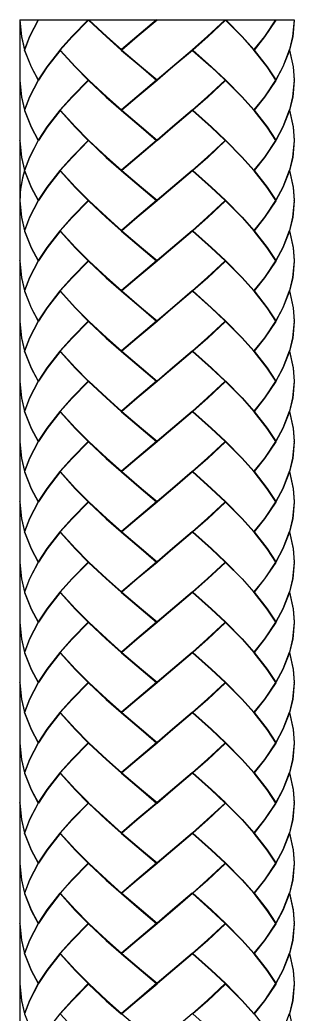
# Model space of a CAD drawing. Header units: millimetres. Extents: x 95 to 131, y 349 to 553.
# Drawn here: x 95.3 to 131.3, y 422.2 to 552.9 of the extents above; entities that cross this region are included whole.
import ezdxf

# ---------------------------------------------------------------- set-up
doc = ezdxf.new("R2010")
doc.units = ezdxf.units.MM

msp = doc.modelspace()

# ---------------------------------------------------------------- linework, layer by layer
at = {"color": 7, "linetype": 'Continuous'}
for p, q in [((95.32, 552.9), (97.7, 552.9)), ((95.32, 552.86), (95.32, 545.02)), ((97.7, 552.9), (97.75, 552.9)), ((97.73, 552.86), (97.75, 552.9)), ((97.75, 552.9), (104.27, 552.9)), ((104.27, 552.9), (104.4, 552.9)), ((104.36, 552.9), (113.27, 552.9)), ((113.27, 552.9), (113.32, 552.9)), ((113.32, 552.86), (113.37, 552.9)), ((113.37, 552.9), (122.27, 552.9)), ((122.24, 552.9), (122.36, 552.9)), ((122.36, 552.9), (128.88, 552.9)), ((128.88, 552.9), (128.93, 552.9)), ((128.93, 552.9), (128.91, 552.86)), ((128.93, 552.9), (131.32, 552.9)), ((95.93, 548.9), (95.92, 548.94)), ((100.59, 548.99), (100.55, 548.94)), ((108.61, 548.94), (108.66, 548.9)), ((117.98, 548.99), (117.93, 548.94)), ((126.04, 548.9), (126.01, 548.94)), ((130.69, 548.94), (130.7, 548.99)), ((95.32, 545.03), (95.32, 544.98)), ((95.32, 544.94), (95.32, 537.1)), ((97.75, 544.98), (97.73, 544.94)), ((104.36, 544.98), (104.32, 545.03)), ((113.37, 544.98), (113.32, 544.94)), ((122.32, 545.03), (122.36, 544.98)), ((128.91, 544.94), (128.93, 544.98)), ((131.32, 544.98), (131.32, 545.03)), ((95.92, 541.03), (95.93, 540.99)), ((100.55, 541.03), (100.59, 541.07)), ((108.61, 541.03), (108.66, 540.99)), ((117.93, 541.03), (117.98, 541.07)), ((126.01, 541.03), (126.04, 540.99)), ((130.69, 541.03), (130.7, 541.07)), ((95.32, 537.07), (95.32, 537.11)), ((97.73, 537.03), (97.75, 537.07)), ((104.36, 537.07), (104.32, 537.11)), ((113.37, 537.07), (113.32, 537.03)), ((122.32, 537.11), (122.36, 537.07)), ((128.93, 537.07), (128.91, 537.03)), ((131.32, 537.11), (131.32, 537.07)), ((95.32, 537.03), (95.32, 529.18)), ((100.59, 533.15), (100.55, 533.11)), ((117.93, 533.11), (117.98, 533.15)), ((130.69, 533.11), (130.7, 533.15)), ((95.93, 533.07), (95.92, 533.11)), ((108.66, 533.07), (108.61, 533.11)), ((126.01, 533.11), (126.04, 533.07)), ((95.32, 529.19), (95.32, 529.15)), ((95.32, 529.11), (95.32, 521.27)), ((97.75, 529.15), (97.73, 529.11)), ((104.32, 529.19), (104.36, 529.15)), ((113.37, 529.15), (113.32, 529.11)), ((122.32, 529.19), (122.36, 529.15)), ((128.91, 529.11), (128.93, 529.15)), ((131.32, 529.15), (131.32, 529.19)), ((95.92, 525.19), (95.93, 525.15)), ((100.55, 525.19), (100.59, 525.24)), ((108.61, 525.19), (108.66, 525.15)), ((117.93, 525.19), (117.98, 525.24)), ((126.01, 525.19), (126.04, 525.15)), ((130.69, 525.19), (130.7, 525.24)), ((95.32, 521.24), (95.32, 521.28)), ((95.32, 521.19), (95.32, 513.35)), ((97.7, 521.24), (97.75, 521.24)), ((97.78, 521.28), (97.73, 521.28)), ((97.73, 521.19), (97.75, 521.24)), ((104.36, 521.24), (104.32, 521.28)), ((113.32, 521.19), (113.37, 521.24)), ((122.32, 521.28), (122.36, 521.24)), ((128.93, 521.24), (128.91, 521.19)), ((131.32, 521.28), (131.32, 521.24)), ((95.92, 517.28), (95.93, 517.23)), ((100.59, 517.32), (100.55, 517.28)), ((108.66, 517.23), (108.61, 517.28)), ((117.98, 517.32), (117.93, 517.28)), ((126.01, 517.28), (126.04, 517.23)), ((130.69, 517.28), (130.7, 517.32)), ((95.32, 513.36), (95.32, 513.32)), ((95.32, 513.28), (95.32, 505.43)), ((97.75, 513.32), (97.73, 513.28)), ((104.32, 513.36), (104.36, 513.32)), ((113.37, 513.32), (113.32, 513.28)), ((122.36, 513.32), (122.32, 513.36)), ((128.91, 513.28), (128.93, 513.32)), ((131.32, 513.32), (131.32, 513.36)), ((95.93, 509.32), (95.92, 509.36)), ((100.55, 509.36), (100.59, 509.4)), ((108.61, 509.36), (108.66, 509.32)), ((117.93, 509.36), (117.98, 509.4)), ((126.04, 509.32), (126.01, 509.36)), ((130.7, 509.4), (130.69, 509.36)), ((95.32, 505.4), (95.32, 505.44)), ((95.32, 505.36), (95.32, 497.52)), ((97.73, 505.36), (97.75, 505.4)), ((104.36, 505.4), (104.32, 505.44)), ((113.32, 505.36), (113.37, 505.4)), ((122.32, 505.44), (122.36, 505.4)), ((128.93, 505.4), (128.91, 505.36)), ((131.32, 505.44), (131.32, 505.4)), ((95.93, 501.4), (95.92, 501.44)), ((100.59, 501.49), (100.55, 501.44)), ((108.66, 501.4), (108.61, 501.44)), ((117.98, 501.49), (117.93, 501.44)), ((126.01, 501.44), (126.04, 501.4)), ((130.69, 501.44), (130.7, 501.49)), ((95.32, 497.53), (95.32, 497.48)), ((95.32, 497.44), (95.32, 489.6)), ((97.75, 497.48), (97.73, 497.44)), ((104.32, 497.53), (104.36, 497.48)), ((113.32, 497.44), (113.37, 497.48)), ((122.32, 497.53), (122.36, 497.48)), ((128.91, 497.44), (128.93, 497.48)), ((131.32, 497.48), (131.32, 497.53)), ((95.92, 493.53), (95.93, 493.49)), ((100.55, 493.53), (100.59, 493.57)), ((108.61, 493.53), (108.66, 493.49)), ((117.98, 493.57), (117.93, 493.53)), ((126.04, 493.49), (126.01, 493.53)), ((130.7, 493.57), (130.69, 493.53)), ((95.32, 489.57), (95.32, 489.61)), ((95.32, 489.53), (95.32, 481.68)), ((97.73, 489.53), (97.75, 489.57)), ((104.36, 489.57), (104.32, 489.61)), ((113.37, 489.57), (113.32, 489.53)), ((122.36, 489.57), (122.32, 489.61)), ((128.93, 489.57), (128.91, 489.53)), ((131.32, 489.61), (131.32, 489.57)), ((95.93, 485.57), (95.92, 485.61)), ((100.59, 485.65), (100.55, 485.61)), ((108.66, 485.57), (108.61, 485.61)), ((117.93, 485.61), (117.98, 485.65)), ((126.01, 485.61), (126.04, 485.57)), ((130.7, 485.65), (130.69, 485.61)), ((95.32, 481.69), (95.32, 481.65)), ((95.32, 481.61), (95.32, 473.77)), ((97.75, 481.65), (97.73, 481.61)), ((104.32, 481.69), (104.36, 481.65)), ((113.32, 481.61), (113.37, 481.65)), ((122.32, 481.69), (122.36, 481.65)), ((128.91, 481.61), (128.93, 481.65)), ((131.32, 481.65), (131.32, 481.69)), ((95.92, 477.69), (95.93, 477.65)), ((100.55, 477.69), (100.59, 477.74)), ((108.66, 477.65), (108.61, 477.69)), ((117.98, 477.74), (117.93, 477.69)), ((126.04, 477.65), (126.01, 477.69)), ((130.7, 477.74), (130.69, 477.69)), ((95.32, 473.78), (95.32, 473.74)), ((95.32, 473.69), (95.32, 465.85)), ((97.75, 473.74), (97.73, 473.69)), ((104.36, 473.74), (104.32, 473.78)), ((113.37, 473.74), (113.32, 473.69)), ((122.36, 473.74), (122.32, 473.78)), ((128.93, 473.74), (128.91, 473.69)), ((131.32, 473.78), (131.32, 473.74)), ((95.92, 469.78), (95.93, 469.73)), ((100.59, 469.82), (100.55, 469.78)), ((108.61, 469.78), (108.66, 469.73)), ((117.93, 469.78), (117.98, 469.82)), ((126.01, 469.78), (126.04, 469.73)), ((130.69, 469.78), (130.7, 469.82)), ((95.32, 465.82), (95.32, 465.86)), ((95.32, 465.78), (95.32, 457.93)), ((97.73, 465.78), (97.75, 465.82)), ((104.36, 465.82), (104.32, 465.86)), ((113.32, 465.78), (113.37, 465.82)), ((122.32, 465.86), (122.19, 465.86)), ((122.32, 465.78), (122.19, 465.78)), ((122.24, 465.82), (122.36, 465.82)), ((122.24, 465.82), (122.28, 465.78)), ((122.32, 465.86), (122.36, 465.82)), ((128.91, 465.78), (128.93, 465.82)), ((131.32, 465.82), (131.32, 465.86)), ((95.93, 461.82), (95.92, 461.86)), ((100.59, 461.9), (100.55, 461.86)), ((108.66, 461.82), (108.61, 461.86)), ((117.98, 461.9), (117.93, 461.86)), ((126.04, 461.82), (126.01, 461.86)), ((130.69, 461.86), (130.7, 461.9)), ((95.32, 457.94), (95.32, 457.9)), ((95.32, 457.86), (95.32, 450.02)), ((97.75, 457.9), (97.73, 457.86)), ((104.32, 457.94), (104.36, 457.9)), ((113.37, 457.9), (113.32, 457.86)), ((122.36, 457.9), (122.32, 457.94)), ((128.93, 457.9), (128.91, 457.86)), ((131.32, 457.94), (131.32, 457.9)), ((95.92, 453.94), (95.93, 453.9)), ((100.55, 453.94), (100.59, 453.99)), ((108.61, 453.94), (108.66, 453.9)), ((117.93, 453.94), (117.98, 453.99)), ((126.01, 453.94), (126.04, 453.9)), ((130.7, 453.99), (130.69, 453.94)), ((95.32, 449.98), (95.32, 450.03)), ((95.32, 449.94), (95.32, 442.1)), ((97.73, 449.94), (97.75, 449.98)), ((104.36, 449.98), (104.32, 450.03)), ((113.32, 449.94), (113.37, 449.98)), ((122.32, 450.03), (122.36, 449.98)), ((128.91, 449.94), (128.93, 449.98)), ((131.32, 449.98), (131.32, 450.03)), ((95.93, 445.99), (95.92, 446.03)), ((100.59, 446.07), (100.55, 446.03)), ((108.66, 445.99), (108.61, 446.03)), ((117.98, 446.07), (117.93, 446.03)), ((126.04, 445.99), (126.01, 446.03)), ((130.69, 446.03), (130.7, 446.07)), ((95.32, 442.11), (95.32, 442.07)), ((95.32, 442.03), (95.32, 434.18)), ((97.75, 442.07), (97.73, 442.03)), ((104.32, 442.11), (104.36, 442.07)), ((113.37, 442.07), (113.32, 442.03)), ((122.36, 442.07), (122.32, 442.11)), ((128.93, 442.07), (128.91, 442.03)), ((131.32, 442.11), (131.32, 442.07)), ((95.92, 438.11), (95.93, 438.07)), ((100.55, 438.11), (100.59, 438.15)), ((108.66, 438.07), (108.61, 438.11)), ((117.93, 438.11), (117.98, 438.15)), ((126.04, 438.07), (126.01, 438.11)), ((130.69, 438.11), (130.7, 438.15)), ((95.32, 434.15), (95.32, 434.19)), ((95.32, 434.11), (95.32, 426.27)), ((97.75, 434.15), (97.73, 434.11)), ((104.36, 434.15), (104.32, 434.19)), ((113.32, 434.11), (113.37, 434.15)), ((122.32, 434.19), (122.19, 434.19)), ((122.32, 434.11), (122.19, 434.11)), ((122.24, 434.15), (122.36, 434.15)), ((122.24, 434.15), (122.28, 434.11)), ((122.36, 434.15), (122.32, 434.19)), ((128.91, 434.11), (128.93, 434.15)), ((131.32, 434.15), (131.32, 434.19)), ((95.93, 430.15), (95.92, 430.19)), ((100.59, 430.24), (100.55, 430.19)), ((108.61, 430.19), (108.66, 430.15)), ((117.98, 430.24), (117.93, 430.19)), ((126.04, 430.15), (126.01, 430.19)), ((130.69, 430.19), (130.7, 430.24)), ((95.32, 426.28), (95.32, 426.24)), ((95.32, 426.19), (95.32, 419.9)), ((97.73, 426.19), (97.75, 426.24)), ((104.32, 426.28), (104.36, 426.24)), ((113.37, 426.24), (113.32, 426.19)), ((122.36, 426.24), (122.32, 426.28)), ((128.93, 426.24), (128.91, 426.19)), ((131.32, 426.28), (131.32, 426.24)), ((95.92, 422.28), (95.93, 422.23)), ((100.59, 422.32), (100.55, 422.28)), ((108.66, 422.23), (108.61, 422.28)), ((117.93, 422.28), (117.98, 422.32)), ((126.04, 422.23), (126.01, 422.28)), ((130.69, 422.28), (130.7, 422.32))]:
    msp.add_line(p, q, dxfattribs=at)
at = {"color": 7, "linetype": 'Continuous', "flags": 128}
for points in [[(95.32, 552.9), (95.51, 550.71), (95.93, 548.99)], [(95.32, 552.86), (95.51, 550.67), (95.92, 548.94)], [(97.7, 552.9), (96.57, 550.71), (95.93, 548.99)], [(97.73, 552.86), (96.59, 550.67), (95.94, 548.94)], [(104.27, 552.9), (102.12, 550.71), (100.59, 548.99)], [(104.32, 552.86), (102.16, 550.67), (100.62, 548.94)], [(104.32, 552.86), (106.67, 550.67), (108.61, 548.94)], [(104.36, 552.9), (106.71, 550.71), (108.66, 548.99)], [(113.27, 552.9), (110.67, 550.71), (108.66, 548.99)], [(113.32, 552.86), (110.71, 550.67), (108.71, 548.94)], [(122.27, 552.9), (119.92, 550.71), (117.98, 548.99)], [(122.32, 552.86), (119.97, 550.67), (118.02, 548.94)], [(122.32, 552.86), (124.48, 550.67), (126.01, 548.94)], [(122.36, 552.9), (124.52, 550.71), (126.04, 548.99)], [(128.88, 552.9), (127.41, 550.71), (126.04, 548.99)], [(128.91, 552.86), (127.44, 550.67), (126.08, 548.94)], [(131.32, 552.9), (131.12, 550.71), (130.7, 548.99)], [(131.32, 552.86), (131.13, 550.67), (130.72, 548.94)], [(95.93, 548.9), (96.79, 546.71), (97.7, 544.98)], [(95.94, 548.94), (96.81, 546.75), (97.73, 545.03)], [(100.55, 548.94), (98.85, 546.75), (97.73, 545.03)], [(100.59, 548.9), (98.88, 546.71), (97.75, 544.98)], [(100.59, 548.9), (102.56, 546.71), (104.27, 544.98)], [(100.62, 548.94), (102.6, 546.75), (104.32, 545.03)], [(108.66, 548.9), (111.22, 546.71), (113.27, 544.98)], [(108.71, 548.94), (111.27, 546.75), (113.32, 545.03)], [(117.93, 548.94), (115.36, 546.75), (113.32, 545.03)], [(117.98, 548.9), (115.41, 546.71), (113.37, 544.98)], [(117.98, 548.9), (120.44, 546.71), (122.27, 544.98)], [(118.02, 548.94), (120.49, 546.75), (122.32, 545.03)], [(126.04, 548.9), (127.75, 546.71), (128.88, 544.98)], [(126.08, 548.94), (127.78, 546.75), (128.91, 545.03)], [(130.69, 548.94), (129.83, 546.75), (128.91, 545.03)], [(130.7, 548.9), (129.85, 546.71), (128.93, 544.98)], [(130.7, 548.9), (131.19, 546.71), (131.32, 544.98)], [(130.72, 548.94), (131.2, 546.75), (131.32, 545.03)], [(95.32, 544.98), (95.51, 542.79), (95.93, 541.07)], [(95.32, 544.94), (95.51, 542.75), (95.92, 541.03)], [(97.7, 544.98), (96.57, 542.79), (95.93, 541.07)], [(97.73, 544.94), (96.59, 542.75), (95.94, 541.03)], [(104.27, 544.98), (102.12, 542.79), (100.59, 541.07)], [(104.32, 544.94), (102.16, 542.75), (100.62, 541.03)], [(104.32, 544.94), (106.66, 542.75), (108.61, 541.03)], [(104.36, 544.98), (106.71, 542.79), (108.66, 541.07)], [(113.27, 544.98), (110.67, 542.79), (108.66, 541.07)], [(113.32, 544.94), (110.71, 542.75), (108.71, 541.03)], [(122.27, 544.98), (119.92, 542.79), (117.98, 541.07)], [(122.32, 544.94), (119.97, 542.75), (118.02, 541.03)], [(122.32, 544.94), (124.48, 542.75), (126.01, 541.03)], [(122.36, 544.98), (124.51, 542.79), (126.04, 541.07)], [(128.88, 544.98), (127.41, 542.79), (126.04, 541.07)], [(128.91, 544.94), (127.44, 542.75), (126.08, 541.03)], [(131.32, 544.98), (131.12, 542.79), (130.7, 541.07)], [(131.32, 544.94), (131.13, 542.75), (130.72, 541.03)], [(95.93, 540.99), (96.79, 538.79), (97.7, 537.07)], [(95.94, 541.03), (96.81, 538.83), (97.73, 537.11)], [(100.55, 541.03), (98.85, 538.83), (97.73, 537.11)], [(100.59, 540.99), (98.88, 538.79), (97.75, 537.07)], [(100.59, 540.99), (102.56, 538.79), (104.27, 537.07)], [(100.62, 541.03), (102.6, 538.83), (104.32, 537.11)], [(108.66, 540.99), (111.22, 538.79), (113.27, 537.07)], [(108.71, 541.03), (111.27, 538.83), (113.32, 537.11)], [(117.93, 541.03), (115.36, 538.83), (113.32, 537.11)], [(117.98, 540.99), (115.41, 538.79), (113.37, 537.07)], [(117.98, 540.99), (120.44, 538.79), (122.27, 537.07)], [(118.02, 541.03), (120.49, 538.83), (122.32, 537.11)], [(126.04, 540.99), (127.75, 538.79), (128.88, 537.07)], [(126.08, 541.03), (127.78, 538.83), (128.91, 537.11)], [(130.69, 541.03), (129.83, 538.83), (128.91, 537.11)], [(130.7, 540.99), (129.85, 538.79), (128.93, 537.07)], [(130.7, 540.99), (131.19, 538.79), (131.32, 537.07)], [(130.72, 541.03), (131.2, 538.83), (131.32, 537.11)], [(95.32, 537.07), (95.51, 534.88), (95.93, 533.15)], [(97.7, 537.07), (96.57, 534.88), (95.93, 533.15)], [(104.27, 537.07), (102.12, 534.88), (100.59, 533.15)], [(104.36, 537.07), (106.71, 534.88), (108.66, 533.15)], [(113.27, 537.07), (110.67, 534.88), (108.66, 533.15)], [(122.27, 537.07), (119.92, 534.88), (117.98, 533.15)], [(122.36, 537.07), (124.51, 534.88), (126.04, 533.15)], [(128.88, 537.07), (127.41, 534.88), (126.04, 533.15)], [(131.32, 537.07), (131.12, 534.88), (130.7, 533.15)], [(95.32, 537.03), (95.51, 534.83), (95.92, 533.11)], [(97.73, 537.03), (96.59, 534.83), (95.94, 533.11)], [(104.32, 537.03), (102.16, 534.83), (100.62, 533.11)], [(104.32, 537.03), (106.66, 534.83), (108.61, 533.11)], [(113.32, 537.03), (110.72, 534.83), (108.71, 533.11)], [(122.32, 537.03), (119.97, 534.83), (118.02, 533.11)], [(122.32, 537.03), (124.48, 534.83), (126.01, 533.11)], [(128.91, 537.03), (127.44, 534.83), (126.08, 533.11)], [(131.32, 537.03), (131.13, 534.83), (130.72, 533.11)], [(95.93, 533.07), (96.79, 530.87), (97.7, 529.15)], [(95.94, 533.11), (96.81, 530.92), (97.73, 529.19)], [(100.55, 533.11), (98.85, 530.92), (97.73, 529.19)], [(100.59, 533.07), (98.88, 530.87), (97.75, 529.15)], [(100.59, 533.07), (102.56, 530.87), (104.27, 529.15)], [(100.62, 533.11), (102.6, 530.92), (104.32, 529.19)], [(108.66, 533.07), (111.22, 530.87), (113.27, 529.15)], [(108.71, 533.11), (111.27, 530.92), (113.32, 529.19)], [(117.93, 533.11), (115.36, 530.92), (113.32, 529.19)], [(117.98, 533.07), (115.41, 530.87), (113.37, 529.15)], [(117.98, 533.07), (120.44, 530.87), (122.27, 529.15)], [(118.02, 533.11), (120.49, 530.92), (122.32, 529.19)], [(126.04, 533.07), (127.75, 530.87), (128.88, 529.15)], [(126.08, 533.11), (127.78, 530.92), (128.91, 529.19)], [(130.69, 533.11), (129.83, 530.92), (128.91, 529.19)], [(130.7, 533.07), (129.85, 530.87), (128.93, 529.15)], [(130.7, 533.07), (131.19, 530.87), (131.32, 529.15)], [(130.72, 533.11), (131.2, 530.92), (131.32, 529.19)], [(95.32, 529.15), (95.51, 526.96), (95.93, 525.24)], [(95.32, 529.11), (95.51, 526.92), (95.92, 525.19)], [(97.7, 529.15), (96.57, 526.96), (95.93, 525.24)], [(97.73, 529.11), (96.59, 526.92), (95.94, 525.19)], [(104.27, 529.15), (102.12, 526.96), (100.59, 525.24)], [(104.32, 529.11), (102.16, 526.92), (100.62, 525.19)], [(104.32, 529.11), (106.66, 526.92), (108.61, 525.19)], [(104.36, 529.15), (106.71, 526.96), (108.66, 525.24)], [(113.27, 529.15), (110.67, 526.96), (108.66, 525.24)], [(113.32, 529.11), (110.72, 526.92), (108.71, 525.19)], [(122.27, 529.15), (119.92, 526.96), (117.98, 525.24)], [(122.32, 529.11), (119.97, 526.92), (118.02, 525.19)], [(122.32, 529.11), (124.48, 526.92), (126.01, 525.19)], [(122.36, 529.15), (124.51, 526.96), (126.04, 525.24)], [(128.88, 529.15), (127.41, 526.96), (126.04, 525.24)], [(128.91, 529.11), (127.44, 526.92), (126.08, 525.19)], [(131.32, 529.15), (131.12, 526.96), (130.7, 525.24)], [(131.32, 529.11), (131.13, 526.92), (130.72, 525.19)], [(95.93, 525.15), (96.79, 522.96), (97.7, 521.24)], [(95.94, 525.19), (96.81, 523), (97.73, 521.28)], [(100.55, 525.19), (98.85, 523), (97.73, 521.28)], [(100.59, 525.15), (98.88, 522.96), (97.75, 521.24)], [(100.59, 525.15), (102.56, 522.96), (104.27, 521.24)], [(100.62, 525.19), (102.6, 523), (104.32, 521.28)], [(108.66, 525.15), (111.22, 522.96), (113.27, 521.24)], [(108.71, 525.19), (111.27, 523), (113.32, 521.28)], [(117.93, 525.19), (115.36, 523), (113.32, 521.28)], [(117.98, 525.15), (115.41, 522.96), (113.37, 521.24)], [(117.98, 525.15), (120.44, 522.96), (122.27, 521.24)], [(118.02, 525.19), (120.49, 523), (122.32, 521.28)], [(126.04, 525.15), (127.75, 522.96), (128.88, 521.24)], [(126.08, 525.19), (127.78, 523), (128.91, 521.28)], [(130.69, 525.19), (129.83, 523), (128.91, 521.28)], [(130.7, 525.15), (129.85, 522.96), (128.93, 521.24)], [(130.7, 525.15), (131.19, 522.96), (131.32, 521.24)], [(130.72, 525.19), (131.2, 523), (131.32, 521.28)], [(95.32, 521.24), (95.51, 519.04), (95.93, 517.32)], [(95.32, 521.19), (95.51, 519), (95.92, 517.28)], [(97.7, 521.24), (96.57, 519.04), (95.93, 517.32)], [(97.73, 521.19), (96.59, 519), (95.94, 517.28)], [(104.27, 521.24), (102.12, 519.04), (100.59, 517.32)], [(104.32, 521.19), (102.16, 519), (100.62, 517.28)], [(104.32, 521.19), (106.66, 519), (108.61, 517.28)], [(104.36, 521.24), (106.71, 519.04), (108.66, 517.32)], [(113.27, 521.24), (110.67, 519.04), (108.66, 517.32)], [(113.32, 521.19), (110.72, 519), (108.71, 517.28)], [(122.27, 521.24), (119.92, 519.04), (117.98, 517.32)], [(122.32, 521.19), (119.97, 519), (118.02, 517.28)], [(122.32, 521.19), (124.48, 519), (126.01, 517.28)], [(122.36, 521.24), (124.51, 519.04), (126.04, 517.32)], [(128.88, 521.24), (127.41, 519.04), (126.04, 517.32)], [(128.91, 521.19), (127.44, 519), (126.08, 517.28)], [(131.32, 521.24), (131.12, 519.04), (130.7, 517.32)], [(131.32, 521.19), (131.13, 519), (130.72, 517.28)], [(95.93, 517.23), (96.79, 515.04), (97.7, 513.32)], [(95.94, 517.28), (96.81, 515.08), (97.73, 513.36)], [(100.55, 517.28), (98.85, 515.08), (97.73, 513.36)], [(100.59, 517.23), (98.88, 515.04), (97.75, 513.32)], [(100.59, 517.23), (102.56, 515.04), (104.27, 513.32)], [(100.62, 517.28), (102.6, 515.08), (104.32, 513.36)], [(108.66, 517.23), (111.22, 515.04), (113.27, 513.32)], [(108.71, 517.28), (111.27, 515.08), (113.32, 513.36)], [(117.93, 517.28), (115.36, 515.08), (113.32, 513.36)], [(117.98, 517.23), (115.41, 515.04), (113.37, 513.32)], [(117.98, 517.23), (120.44, 515.04), (122.27, 513.32)], [(118.02, 517.28), (120.49, 515.08), (122.32, 513.36)], [(126.04, 517.23), (127.75, 515.04), (128.88, 513.32)], [(126.08, 517.28), (127.78, 515.08), (128.91, 513.36)], [(130.69, 517.28), (129.83, 515.08), (128.91, 513.36)], [(130.7, 517.23), (129.85, 515.04), (128.93, 513.32)], [(130.7, 517.23), (131.19, 515.04), (131.32, 513.32)], [(130.72, 517.28), (131.2, 515.08), (131.32, 513.36)], [(95.32, 513.32), (95.51, 511.12), (95.93, 509.4)], [(95.32, 513.28), (95.51, 511.08), (95.92, 509.36)], [(97.7, 513.32), (96.57, 511.12), (95.93, 509.4)], [(97.73, 513.28), (96.59, 511.08), (95.94, 509.36)], [(104.27, 513.32), (102.12, 511.12), (100.59, 509.4)], [(104.32, 513.28), (102.16, 511.08), (100.62, 509.36)], [(104.32, 513.28), (106.66, 511.08), (108.61, 509.36)], [(104.36, 513.32), (106.71, 511.12), (108.66, 509.4)], [(113.27, 513.32), (110.67, 511.12), (108.66, 509.4)], [(113.32, 513.28), (110.71, 511.08), (108.71, 509.36)], [(122.27, 513.32), (119.92, 511.12), (117.98, 509.4)], [(122.32, 513.28), (119.97, 511.08), (118.02, 509.36)], [(122.32, 513.28), (124.48, 511.08), (126.01, 509.36)], [(122.36, 513.32), (124.51, 511.12), (126.04, 509.4)], [(128.88, 513.32), (127.41, 511.12), (126.04, 509.4)], [(128.91, 513.28), (127.44, 511.08), (126.08, 509.36)], [(131.32, 513.32), (131.12, 511.12), (130.7, 509.4)], [(131.32, 513.28), (131.13, 511.08), (130.72, 509.36)], [(95.93, 509.32), (96.79, 507.13), (97.7, 505.4)], [(95.94, 509.36), (96.81, 507.17), (97.73, 505.44)], [(100.55, 509.36), (98.85, 507.17), (97.73, 505.44)], [(100.59, 509.32), (98.88, 507.13), (97.75, 505.4)], [(100.59, 509.32), (102.56, 507.13), (104.27, 505.4)], [(100.62, 509.36), (102.6, 507.17), (104.32, 505.44)], [(108.66, 509.32), (111.22, 507.13), (113.27, 505.4)], [(108.71, 509.36), (111.27, 507.17), (113.32, 505.44)], [(117.93, 509.36), (115.36, 507.17), (113.32, 505.44)], [(117.98, 509.32), (115.41, 507.13), (113.37, 505.4)], [(117.98, 509.32), (120.44, 507.13), (122.27, 505.4)], [(118.02, 509.36), (120.49, 507.17), (122.32, 505.44)], [(126.04, 509.32), (127.75, 507.13), (128.88, 505.4)], [(126.08, 509.36), (127.78, 507.17), (128.91, 505.44)], [(130.69, 509.36), (129.83, 507.17), (128.91, 505.44)], [(130.7, 509.32), (129.85, 507.13), (128.93, 505.4)], [(130.7, 509.32), (131.19, 507.13), (131.32, 505.4)], [(130.72, 509.36), (131.2, 507.17), (131.32, 505.44)], [(95.32, 505.4), (95.51, 503.21), (95.93, 501.49)], [(95.32, 505.36), (95.51, 503.17), (95.92, 501.44)], [(97.7, 505.4), (96.57, 503.21), (95.93, 501.49)], [(97.73, 505.36), (96.59, 503.17), (95.94, 501.44)], [(104.27, 505.4), (102.12, 503.21), (100.59, 501.49)], [(104.32, 505.36), (102.16, 503.17), (100.62, 501.44)], [(104.32, 505.36), (106.67, 503.17), (108.61, 501.44)], [(104.36, 505.4), (106.71, 503.21), (108.66, 501.49)], [(113.27, 505.4), (110.67, 503.21), (108.66, 501.49)], [(113.32, 505.36), (110.71, 503.17), (108.71, 501.44)], [(122.27, 505.4), (119.92, 503.21), (117.98, 501.49)], [(122.32, 505.36), (119.97, 503.17), (118.02, 501.44)], [(122.32, 505.36), (124.48, 503.17), (126.01, 501.44)], [(122.36, 505.4), (124.52, 503.21), (126.04, 501.49)], [(128.88, 505.4), (127.41, 503.21), (126.04, 501.49)], [(128.91, 505.36), (127.44, 503.17), (126.08, 501.44)], [(131.32, 505.4), (131.12, 503.21), (130.7, 501.49)], [(131.32, 505.36), (131.13, 503.17), (130.72, 501.44)], [(95.93, 501.4), (96.79, 499.21), (97.7, 497.48)], [(95.94, 501.44), (96.81, 499.25), (97.73, 497.53)], [(100.55, 501.44), (98.85, 499.25), (97.73, 497.53)], [(100.59, 501.4), (98.88, 499.21), (97.75, 497.48)], [(100.59, 501.4), (102.56, 499.21), (104.27, 497.48)], [(100.62, 501.44), (102.6, 499.25), (104.32, 497.53)], [(108.66, 501.4), (111.22, 499.21), (113.27, 497.48)], [(108.71, 501.44), (111.27, 499.25), (113.32, 497.53)], [(117.93, 501.44), (115.36, 499.25), (113.32, 497.53)], [(117.98, 501.4), (115.41, 499.21), (113.37, 497.48)], [(117.98, 501.4), (120.44, 499.21), (122.27, 497.48)], [(118.02, 501.44), (120.49, 499.25), (122.32, 497.53)], [(126.04, 501.4), (127.75, 499.21), (128.88, 497.48)], [(126.08, 501.44), (127.78, 499.25), (128.91, 497.53)], [(130.69, 501.44), (129.83, 499.25), (128.91, 497.53)], [(130.7, 501.4), (129.85, 499.21), (128.93, 497.48)], [(130.7, 501.4), (131.19, 499.21), (131.32, 497.48)], [(130.72, 501.44), (131.2, 499.25), (131.32, 497.53)], [(95.32, 497.48), (95.51, 495.29), (95.93, 493.57)], [(95.32, 497.44), (95.51, 495.25), (95.92, 493.53)], [(97.7, 497.48), (96.57, 495.29), (95.93, 493.57)], [(97.73, 497.44), (96.59, 495.25), (95.94, 493.53)], [(104.27, 497.48), (102.12, 495.29), (100.59, 493.57)], [(104.32, 497.44), (102.16, 495.25), (100.62, 493.53)], [(104.32, 497.44), (106.66, 495.25), (108.61, 493.53)], [(104.36, 497.48), (106.71, 495.29), (108.66, 493.57)], [(113.27, 497.48), (110.67, 495.29), (108.66, 493.57)], [(113.32, 497.44), (110.71, 495.25), (108.71, 493.53)], [(122.27, 497.48), (119.92, 495.29), (117.98, 493.57)], [(122.32, 497.44), (119.97, 495.25), (118.02, 493.53)], [(122.32, 497.44), (124.48, 495.25), (126.01, 493.53)], [(122.36, 497.48), (124.51, 495.29), (126.04, 493.57)], [(128.88, 497.48), (127.41, 495.29), (126.04, 493.57)], [(128.91, 497.44), (127.44, 495.25), (126.08, 493.53)], [(131.32, 497.48), (131.12, 495.29), (130.7, 493.57)], [(131.32, 497.44), (131.13, 495.25), (130.72, 493.53)], [(95.93, 493.49), (96.79, 491.29), (97.7, 489.57)], [(95.94, 493.53), (96.81, 491.33), (97.73, 489.61)], [(100.55, 493.53), (98.85, 491.33), (97.73, 489.61)], [(100.59, 493.49), (98.88, 491.29), (97.75, 489.57)], [(100.59, 493.49), (102.56, 491.29), (104.27, 489.57)], [(100.62, 493.53), (102.6, 491.33), (104.32, 489.61)], [(108.66, 493.49), (111.22, 491.29), (113.27, 489.57)], [(108.71, 493.53), (111.27, 491.33), (113.32, 489.61)], [(117.93, 493.53), (115.36, 491.33), (113.32, 489.61)], [(117.98, 493.49), (115.41, 491.29), (113.37, 489.57)], [(117.98, 493.49), (120.44, 491.29), (122.27, 489.57)], [(118.02, 493.53), (120.49, 491.33), (122.32, 489.61)], [(126.04, 493.49), (127.75, 491.29), (128.88, 489.57)], [(126.08, 493.53), (127.78, 491.33), (128.91, 489.61)], [(130.69, 493.53), (129.83, 491.33), (128.91, 489.61)], [(130.7, 493.49), (129.85, 491.29), (128.93, 489.57)], [(130.7, 493.49), (131.19, 491.29), (131.32, 489.57)], [(130.72, 493.53), (131.2, 491.33), (131.32, 489.61)], [(95.32, 489.57), (95.51, 487.38), (95.93, 485.65)], [(95.32, 489.53), (95.51, 487.33), (95.92, 485.61)], [(97.7, 489.57), (96.57, 487.38), (95.93, 485.65)], [(97.73, 489.53), (96.59, 487.33), (95.94, 485.61)], [(104.27, 489.57), (102.12, 487.38), (100.59, 485.65)], [(104.32, 489.53), (102.16, 487.33), (100.62, 485.61)], [(104.32, 489.53), (106.66, 487.33), (108.61, 485.61)], [(104.36, 489.57), (106.71, 487.38), (108.66, 485.65)], [(113.27, 489.57), (110.67, 487.38), (108.66, 485.65)], [(113.32, 489.53), (110.72, 487.33), (108.71, 485.61)], [(122.27, 489.57), (119.92, 487.38), (117.98, 485.65)], [(122.32, 489.53), (119.97, 487.33), (118.02, 485.61)], [(122.32, 489.53), (124.48, 487.33), (126.01, 485.61)], [(122.36, 489.57), (124.51, 487.38), (126.04, 485.65)], [(128.88, 489.57), (127.41, 487.38), (126.04, 485.65)], [(128.91, 489.53), (127.44, 487.33), (126.08, 485.61)], [(131.32, 489.57), (131.12, 487.38), (130.7, 485.65)], [(131.32, 489.53), (131.13, 487.33), (130.72, 485.61)], [(95.93, 485.57), (96.79, 483.37), (97.7, 481.65)], [(95.94, 485.61), (96.81, 483.42), (97.73, 481.69)], [(100.55, 485.61), (98.85, 483.42), (97.73, 481.69)], [(100.59, 485.57), (98.88, 483.37), (97.75, 481.65)], [(100.59, 485.57), (102.56, 483.37), (104.27, 481.65)], [(100.62, 485.61), (102.6, 483.42), (104.32, 481.69)], [(108.66, 485.57), (111.22, 483.37), (113.27, 481.65)], [(108.71, 485.61), (111.27, 483.42), (113.32, 481.69)], [(117.93, 485.61), (115.36, 483.42), (113.32, 481.69)], [(117.98, 485.57), (115.41, 483.37), (113.37, 481.65)], [(117.98, 485.57), (120.44, 483.37), (122.27, 481.65)], [(118.02, 485.61), (120.49, 483.42), (122.32, 481.69)], [(126.04, 485.57), (127.75, 483.37), (128.88, 481.65)], [(126.08, 485.61), (127.78, 483.42), (128.91, 481.69)], [(130.69, 485.61), (129.83, 483.42), (128.91, 481.69)], [(130.7, 485.57), (129.85, 483.37), (128.93, 481.65)], [(130.7, 485.57), (131.19, 483.37), (131.32, 481.65)], [(130.72, 485.61), (131.2, 483.42), (131.32, 481.69)], [(95.32, 481.65), (95.51, 479.46), (95.93, 477.74)], [(95.32, 481.61), (95.51, 479.42), (95.92, 477.69)], [(97.7, 481.65), (96.57, 479.46), (95.93, 477.74)], [(97.73, 481.61), (96.59, 479.42), (95.94, 477.69)], [(104.27, 481.65), (102.12, 479.46), (100.59, 477.74)], [(104.32, 481.61), (102.16, 479.42), (100.62, 477.69)], [(104.32, 481.61), (106.66, 479.42), (108.61, 477.69)], [(104.36, 481.65), (106.71, 479.46), (108.66, 477.74)], [(113.27, 481.65), (110.67, 479.46), (108.66, 477.74)], [(113.32, 481.61), (110.72, 479.42), (108.71, 477.69)], [(122.27, 481.65), (119.92, 479.46), (117.98, 477.74)], [(122.32, 481.61), (119.97, 479.42), (118.02, 477.69)], [(122.32, 481.61), (124.48, 479.42), (126.01, 477.69)], [(122.36, 481.65), (124.51, 479.46), (126.04, 477.74)], [(128.88, 481.65), (127.41, 479.46), (126.04, 477.74)], [(128.91, 481.61), (127.44, 479.42), (126.08, 477.69)], [(131.32, 481.65), (131.12, 479.46), (130.7, 477.74)], [(131.32, 481.61), (131.13, 479.42), (130.72, 477.69)], [(95.93, 477.65), (96.79, 475.46), (97.7, 473.74)], [(95.94, 477.69), (96.81, 475.5), (97.73, 473.78)], [(100.55, 477.69), (98.85, 475.5), (97.73, 473.78)], [(100.59, 477.65), (98.88, 475.46), (97.75, 473.74)], [(100.59, 477.65), (102.56, 475.46), (104.27, 473.74)], [(100.62, 477.69), (102.6, 475.5), (104.32, 473.78)], [(108.66, 477.65), (111.22, 475.46), (113.27, 473.74)], [(108.71, 477.69), (111.27, 475.5), (113.32, 473.78)], [(117.93, 477.69), (115.36, 475.5), (113.32, 473.78)], [(117.98, 477.65), (115.41, 475.46), (113.37, 473.74)], [(117.98, 477.65), (120.44, 475.46), (122.27, 473.74)], [(118.02, 477.69), (120.49, 475.5), (122.32, 473.78)], [(126.04, 477.65), (127.75, 475.46), (128.88, 473.74)], [(126.08, 477.69), (127.78, 475.5), (128.91, 473.78)], [(130.69, 477.69), (129.83, 475.5), (128.91, 473.78)], [(130.7, 477.65), (129.85, 475.46), (128.93, 473.74)], [(130.7, 477.65), (131.19, 475.46), (131.32, 473.74)], [(130.72, 477.69), (131.2, 475.5), (131.32, 473.78)], [(95.32, 473.74), (95.51, 471.54), (95.93, 469.82)], [(95.32, 473.69), (95.51, 471.5), (95.92, 469.78)], [(97.7, 473.74), (96.57, 471.54), (95.93, 469.82)], [(97.73, 473.69), (96.59, 471.5), (95.94, 469.78)], [(104.27, 473.74), (102.12, 471.54), (100.59, 469.82)], [(104.32, 473.69), (102.16, 471.5), (100.62, 469.78)], [(104.32, 473.69), (106.66, 471.5), (108.61, 469.78)], [(104.36, 473.74), (106.71, 471.54), (108.66, 469.82)], [(113.27, 473.74), (110.67, 471.54), (108.66, 469.82)], [(113.32, 473.69), (110.72, 471.5), (108.71, 469.78)], [(122.27, 473.74), (119.92, 471.54), (117.98, 469.82)], [(122.32, 473.69), (119.97, 471.5), (118.02, 469.78)], [(122.32, 473.69), (124.48, 471.5), (126.01, 469.78)], [(122.36, 473.74), (124.51, 471.54), (126.04, 469.82)], [(128.88, 473.74), (127.41, 471.54), (126.04, 469.82)], [(128.91, 473.69), (127.44, 471.5), (126.08, 469.78)], [(131.32, 473.74), (131.12, 471.54), (130.7, 469.82)], [(131.32, 473.69), (131.13, 471.5), (130.72, 469.78)], [(95.93, 469.73), (96.79, 467.54), (97.7, 465.82)], [(95.94, 469.78), (96.81, 467.58), (97.73, 465.86)], [(100.55, 469.78), (98.85, 467.58), (97.73, 465.86)], [(100.59, 469.73), (98.88, 467.54), (97.75, 465.82)], [(100.59, 469.73), (102.56, 467.54), (104.27, 465.82)], [(100.62, 469.78), (102.6, 467.58), (104.32, 465.86)], [(108.66, 469.73), (111.22, 467.54), (113.27, 465.82)], [(108.71, 469.78), (111.27, 467.58), (113.32, 465.86)], [(117.93, 469.78), (115.36, 467.58), (113.32, 465.86)], [(117.98, 469.73), (115.41, 467.54), (113.37, 465.82)], [(117.98, 469.73), (120.44, 467.54), (122.27, 465.82)], [(118.02, 469.78), (120.49, 467.58), (122.32, 465.86)], [(126.04, 469.73), (127.75, 467.54), (128.88, 465.82)], [(126.08, 469.78), (127.78, 467.58), (128.91, 465.86)], [(130.69, 469.78), (129.83, 467.58), (128.91, 465.86)], [(130.7, 469.73), (129.85, 467.54), (128.93, 465.82)], [(130.7, 469.73), (131.19, 467.54), (131.32, 465.82)], [(130.72, 469.78), (131.2, 467.58), (131.32, 465.86)], [(95.32, 465.82), (95.51, 463.62), (95.93, 461.9)], [(95.32, 465.78), (95.51, 463.58), (95.92, 461.86)], [(97.7, 465.82), (96.57, 463.62), (95.93, 461.9)], [(97.73, 465.78), (96.59, 463.58), (95.94, 461.86)], [(104.27, 465.82), (102.12, 463.62), (100.59, 461.9)], [(104.32, 465.78), (102.16, 463.58), (100.62, 461.86)], [(104.32, 465.78), (106.66, 463.58), (108.61, 461.86)], [(104.36, 465.82), (106.71, 463.62), (108.66, 461.9)], [(113.27, 465.82), (110.67, 463.62), (108.66, 461.9)], [(113.32, 465.78), (110.71, 463.58), (108.71, 461.86)], [(122.27, 465.82), (119.92, 463.62), (117.98, 461.9)], [(122.32, 465.78), (119.97, 463.58), (118.02, 461.86)], [(122.32, 465.78), (124.48, 463.58), (126.01, 461.86)], [(122.36, 465.82), (124.51, 463.62), (126.04, 461.9)], [(128.88, 465.82), (127.41, 463.62), (126.04, 461.9)], [(128.91, 465.78), (127.44, 463.58), (126.08, 461.86)], [(131.32, 465.82), (131.12, 463.62), (130.7, 461.9)], [(131.32, 465.78), (131.13, 463.58), (130.72, 461.86)], [(95.93, 461.82), (96.79, 459.63), (97.7, 457.9)], [(95.94, 461.86), (96.81, 459.67), (97.73, 457.94)], [(100.55, 461.86), (98.85, 459.67), (97.73, 457.94)], [(100.59, 461.82), (98.88, 459.63), (97.75, 457.9)], [(100.59, 461.82), (102.56, 459.63), (104.27, 457.9)], [(100.62, 461.86), (102.6, 459.67), (104.32, 457.94)], [(108.66, 461.82), (111.22, 459.63), (113.27, 457.9)], [(108.71, 461.86), (111.27, 459.67), (113.32, 457.94)], [(117.93, 461.86), (115.36, 459.67), (113.32, 457.94)], [(117.98, 461.82), (115.41, 459.63), (113.37, 457.9)], [(117.98, 461.82), (120.44, 459.63), (122.27, 457.9)], [(118.02, 461.86), (120.49, 459.67), (122.32, 457.94)], [(126.04, 461.82), (127.75, 459.63), (128.88, 457.9)], [(126.08, 461.86), (127.78, 459.67), (128.91, 457.94)], [(130.69, 461.86), (129.83, 459.67), (128.91, 457.94)], [(130.7, 461.82), (129.85, 459.63), (128.93, 457.9)], [(130.7, 461.82), (131.19, 459.63), (131.32, 457.9)], [(130.72, 461.86), (131.2, 459.67), (131.32, 457.94)], [(95.32, 457.9), (95.51, 455.71), (95.93, 453.99)], [(95.32, 457.86), (95.51, 455.67), (95.92, 453.94)], [(97.7, 457.9), (96.57, 455.71), (95.93, 453.99)], [(97.73, 457.86), (96.59, 455.67), (95.94, 453.94)], [(104.27, 457.9), (102.12, 455.71), (100.59, 453.99)], [(104.32, 457.86), (102.16, 455.67), (100.62, 453.94)], [(104.32, 457.86), (106.67, 455.67), (108.61, 453.94)], [(104.36, 457.9), (106.71, 455.71), (108.66, 453.99)], [(113.27, 457.9), (110.67, 455.71), (108.66, 453.99)], [(113.32, 457.86), (110.71, 455.67), (108.71, 453.94)], [(122.27, 457.9), (119.92, 455.71), (117.98, 453.99)], [(122.32, 457.86), (119.97, 455.67), (118.02, 453.94)], [(122.32, 457.86), (124.48, 455.67), (126.01, 453.94)], [(122.36, 457.9), (124.52, 455.71), (126.04, 453.99)], [(128.88, 457.9), (127.41, 455.71), (126.04, 453.99)], [(128.91, 457.86), (127.44, 455.67), (126.08, 453.94)], [(131.32, 457.9), (131.12, 455.71), (130.7, 453.99)], [(131.32, 457.86), (131.13, 455.67), (130.72, 453.94)], [(95.93, 453.9), (96.79, 451.71), (97.7, 449.98)], [(95.94, 453.94), (96.81, 451.75), (97.73, 450.03)], [(100.55, 453.94), (98.85, 451.75), (97.73, 450.03)], [(100.59, 453.9), (98.88, 451.71), (97.75, 449.98)], [(100.59, 453.9), (102.56, 451.71), (104.27, 449.98)], [(100.62, 453.94), (102.6, 451.75), (104.32, 450.03)], [(108.66, 453.9), (111.22, 451.71), (113.27, 449.98)], [(108.71, 453.94), (111.27, 451.75), (113.32, 450.03)], [(117.93, 453.94), (115.36, 451.75), (113.32, 450.03)], [(117.98, 453.9), (115.41, 451.71), (113.37, 449.98)], [(117.98, 453.9), (120.44, 451.71), (122.27, 449.98)], [(118.02, 453.94), (120.49, 451.75), (122.32, 450.03)], [(126.04, 453.9), (127.75, 451.71), (128.88, 449.98)], [(126.08, 453.94), (127.78, 451.75), (128.91, 450.03)], [(130.69, 453.94), (129.83, 451.75), (128.91, 450.03)], [(130.7, 453.9), (129.85, 451.71), (128.93, 449.98)], [(130.7, 453.9), (131.19, 451.71), (131.32, 449.98)], [(130.72, 453.94), (131.2, 451.75), (131.32, 450.03)], [(95.32, 449.98), (95.51, 447.79), (95.93, 446.07)], [(95.32, 449.94), (95.51, 447.75), (95.92, 446.03)], [(97.7, 449.98), (96.57, 447.79), (95.93, 446.07)], [(97.73, 449.94), (96.59, 447.75), (95.94, 446.03)], [(104.27, 449.98), (102.12, 447.79), (100.59, 446.07)], [(104.32, 449.94), (102.16, 447.75), (100.62, 446.03)], [(104.32, 449.94), (106.66, 447.75), (108.61, 446.03)], [(104.36, 449.98), (106.71, 447.79), (108.66, 446.07)], [(113.27, 449.98), (110.67, 447.79), (108.66, 446.07)], [(113.32, 449.94), (110.71, 447.75), (108.71, 446.03)], [(122.27, 449.98), (119.92, 447.79), (117.98, 446.07)], [(122.32, 449.94), (119.97, 447.75), (118.02, 446.03)], [(122.32, 449.94), (124.48, 447.75), (126.01, 446.03)], [(122.36, 449.98), (124.51, 447.79), (126.04, 446.07)], [(128.88, 449.98), (127.41, 447.79), (126.04, 446.07)], [(128.91, 449.94), (127.44, 447.75), (126.08, 446.03)], [(131.32, 449.98), (131.12, 447.79), (130.7, 446.07)], [(131.32, 449.94), (131.13, 447.75), (130.72, 446.03)], [(95.93, 445.99), (96.79, 443.79), (97.7, 442.07)], [(95.94, 446.03), (96.81, 443.83), (97.73, 442.11)], [(100.55, 446.03), (98.85, 443.83), (97.73, 442.11)], [(100.59, 445.99), (98.88, 443.79), (97.75, 442.07)], [(100.59, 445.99), (102.56, 443.79), (104.27, 442.07)], [(100.62, 446.03), (102.6, 443.83), (104.32, 442.11)], [(108.66, 445.99), (111.22, 443.79), (113.27, 442.07)], [(108.71, 446.03), (111.27, 443.83), (113.32, 442.11)], [(117.93, 446.03), (115.36, 443.83), (113.32, 442.11)], [(117.98, 445.99), (115.41, 443.79), (113.37, 442.07)], [(117.98, 445.99), (120.44, 443.79), (122.27, 442.07)], [(118.02, 446.03), (120.49, 443.83), (122.32, 442.11)], [(126.04, 445.99), (127.75, 443.79), (128.88, 442.07)], [(126.08, 446.03), (127.78, 443.83), (128.91, 442.11)], [(130.69, 446.03), (129.83, 443.83), (128.91, 442.11)], [(130.7, 445.99), (129.85, 443.79), (128.93, 442.07)], [(130.7, 445.99), (131.19, 443.79), (131.32, 442.07)], [(130.72, 446.03), (131.2, 443.83), (131.32, 442.11)], [(95.32, 442.07), (95.51, 439.88), (95.93, 438.15)], [(95.32, 442.03), (95.51, 439.83), (95.92, 438.11)], [(97.7, 442.07), (96.57, 439.88), (95.93, 438.15)], [(97.73, 442.03), (96.59, 439.83), (95.94, 438.11)], [(104.27, 442.07), (102.12, 439.88), (100.59, 438.15)], [(104.32, 442.03), (102.16, 439.83), (100.62, 438.11)], [(104.32, 442.03), (106.66, 439.83), (108.61, 438.11)], [(104.36, 442.07), (106.71, 439.88), (108.66, 438.15)], [(113.27, 442.07), (110.67, 439.88), (108.66, 438.15)], [(113.32, 442.03), (110.72, 439.83), (108.71, 438.11)], [(122.27, 442.07), (119.92, 439.88), (117.98, 438.15)], [(122.32, 442.03), (119.97, 439.83), (118.02, 438.11)], [(122.32, 442.03), (124.48, 439.83), (126.01, 438.11)], [(122.36, 442.07), (124.51, 439.88), (126.04, 438.15)], [(128.88, 442.07), (127.41, 439.88), (126.04, 438.15)], [(128.91, 442.03), (127.44, 439.83), (126.08, 438.11)], [(131.32, 442.07), (131.12, 439.88), (130.7, 438.15)], [(131.32, 442.03), (131.13, 439.83), (130.72, 438.11)], [(95.93, 438.07), (96.79, 435.87), (97.7, 434.15)], [(95.94, 438.11), (96.81, 435.92), (97.73, 434.19)], [(100.55, 438.11), (98.85, 435.92), (97.73, 434.19)], [(100.59, 438.07), (98.88, 435.87), (97.75, 434.15)], [(100.59, 438.07), (102.56, 435.87), (104.27, 434.15)], [(100.62, 438.11), (102.6, 435.92), (104.32, 434.19)], [(108.66, 438.07), (111.22, 435.87), (113.27, 434.15)], [(108.71, 438.11), (111.27, 435.92), (113.32, 434.19)], [(117.93, 438.11), (115.36, 435.92), (113.32, 434.19)], [(117.98, 438.07), (115.41, 435.87), (113.37, 434.15)], [(117.98, 438.07), (120.44, 435.87), (122.27, 434.15)], [(118.02, 438.11), (120.49, 435.92), (122.32, 434.19)], [(126.04, 438.07), (127.75, 435.87), (128.88, 434.15)], [(126.08, 438.11), (127.78, 435.92), (128.91, 434.19)], [(130.69, 438.11), (129.83, 435.92), (128.91, 434.19)], [(130.7, 438.07), (129.85, 435.87), (128.93, 434.15)], [(130.7, 438.07), (131.19, 435.87), (131.32, 434.15)], [(130.72, 438.11), (131.2, 435.92), (131.32, 434.19)], [(95.32, 434.15), (95.51, 431.96), (95.93, 430.24)], [(95.32, 434.11), (95.51, 431.92), (95.92, 430.19)], [(97.7, 434.15), (96.57, 431.96), (95.93, 430.24)], [(97.73, 434.11), (96.59, 431.92), (95.94, 430.19)], [(104.27, 434.15), (102.12, 431.96), (100.59, 430.24)], [(104.32, 434.11), (102.16, 431.92), (100.62, 430.19)], [(104.32, 434.11), (106.66, 431.92), (108.61, 430.19)], [(104.36, 434.15), (106.71, 431.96), (108.66, 430.24)], [(113.27, 434.15), (110.67, 431.96), (108.66, 430.24)], [(113.32, 434.11), (110.72, 431.92), (108.71, 430.19)], [(122.27, 434.15), (119.92, 431.96), (117.98, 430.24)], [(122.32, 434.11), (119.97, 431.92), (118.02, 430.19)], [(122.32, 434.11), (124.48, 431.92), (126.01, 430.19)], [(122.36, 434.15), (124.51, 431.96), (126.04, 430.24)], [(128.88, 434.15), (127.41, 431.96), (126.04, 430.24)], [(128.91, 434.11), (127.44, 431.92), (126.08, 430.19)], [(131.32, 434.15), (131.12, 431.96), (130.7, 430.24)], [(131.32, 434.11), (131.13, 431.92), (130.72, 430.19)], [(95.93, 430.15), (96.79, 427.96), (97.7, 426.24)], [(95.94, 430.19), (96.81, 428), (97.73, 426.28)], [(100.55, 430.19), (98.85, 428), (97.73, 426.28)], [(100.59, 430.15), (98.88, 427.96), (97.75, 426.24)], [(100.59, 430.15), (102.56, 427.96), (104.27, 426.24)], [(100.62, 430.19), (102.6, 428), (104.32, 426.28)], [(108.66, 430.15), (111.22, 427.96), (113.27, 426.24)], [(108.71, 430.19), (111.27, 428), (113.32, 426.28)], [(117.93, 430.19), (115.36, 428), (113.32, 426.28)], [(117.98, 430.15), (115.41, 427.96), (113.37, 426.24)], [(117.98, 430.15), (120.44, 427.96), (122.27, 426.24)], [(118.02, 430.19), (120.49, 428), (122.32, 426.28)], [(126.04, 430.15), (127.75, 427.96), (128.88, 426.24)], [(126.08, 430.19), (127.78, 428), (128.91, 426.28)], [(130.69, 430.19), (129.83, 428), (128.91, 426.28)], [(130.7, 430.15), (129.85, 427.96), (128.93, 426.24)], [(130.7, 430.15), (131.19, 427.96), (131.32, 426.24)], [(130.72, 430.19), (131.2, 428), (131.32, 426.28)], [(95.32, 426.24), (95.51, 424.04), (95.93, 422.32)], [(95.32, 426.19), (95.51, 424), (95.92, 422.28)], [(97.7, 426.24), (96.57, 424.04), (95.93, 422.32)], [(97.73, 426.19), (96.59, 424), (95.94, 422.28)], [(104.27, 426.24), (102.12, 424.04), (100.59, 422.32)], [(104.32, 426.19), (102.16, 424), (100.62, 422.28)], [(104.32, 426.19), (106.66, 424), (108.61, 422.28)], [(104.36, 426.24), (106.71, 424.04), (108.66, 422.32)], [(113.27, 426.24), (110.67, 424.04), (108.66, 422.32)], [(113.32, 426.19), (110.72, 424), (108.71, 422.28)], [(122.27, 426.24), (119.92, 424.04), (117.98, 422.32)], [(122.32, 426.19), (119.97, 424), (118.02, 422.28)], [(122.32, 426.19), (124.48, 424), (126.01, 422.28)], [(122.36, 426.24), (124.51, 424.04), (126.04, 422.32)], [(128.88, 426.24), (127.41, 424.04), (126.04, 422.32)], [(128.91, 426.19), (127.44, 424), (126.08, 422.28)], [(131.32, 426.24), (131.12, 424.04), (130.7, 422.32)], [(131.32, 426.19), (131.13, 424), (130.72, 422.28)], [(95.94, 422.28), (96.81, 420.08), (97.73, 418.36)], [(100.55, 422.28), (98.85, 420.08), (97.73, 418.36)], [(100.62, 422.28), (102.6, 420.08), (104.32, 418.36)], [(108.71, 422.28), (111.27, 420.08), (113.32, 418.36)], [(117.93, 422.28), (115.36, 420.08), (113.32, 418.36)], [(118.02, 422.28), (120.49, 420.08), (122.32, 418.36)], [(126.08, 422.28), (127.78, 420.08), (128.91, 418.36)], [(130.69, 422.28), (129.83, 420.08), (128.91, 418.36)], [(130.72, 422.28), (131.2, 420.08), (131.32, 418.36)]]:
    msp.add_lwpolyline(points, dxfattribs=at)
at = {"color": 7, "linetype": 'Continuous'}
for centre, radius, start, end in [((108.73, 529.14), 13.41, 162.7903, 179.7775), ((108.66, 529.07), 13.35, 162.5605, 179.6431)]:
    msp.add_arc(centre, radius, start, end, dxfattribs=at)

doc.saveas('drawing.dxf')
